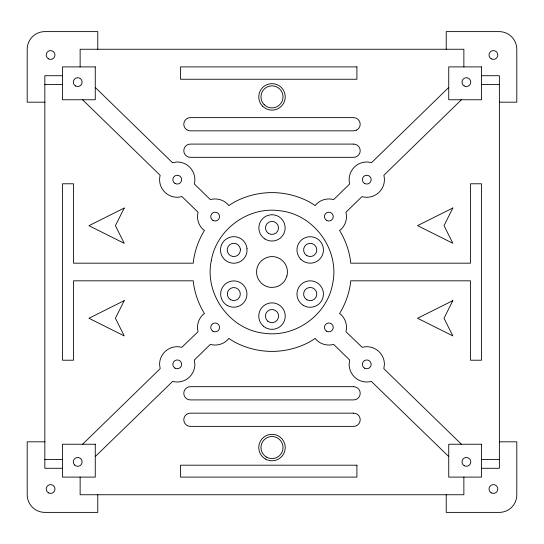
<?xml version="1.0" encoding="UTF-8"?>
<svg xmlns="http://www.w3.org/2000/svg" width="544" height="544" viewBox="0 0 544 544"><rect width="100%" height="100%" fill="white"/><g stroke="black" fill="none" stroke-linecap="round" stroke-linejoin="round"><path stroke-width="0.82" d="M82.62 444.244L160.16 368.676L159.589 364.351A17.646 17.646 0 0 1 181.798 347.31L198.043 331.758A17.646 17.646 0 0 1 202.824 314.779L204.435 313.575C198.431 303.627 194.344 292.42 193.249 280.82L73.515 280.82L73.515 360.216L62.485 360.216L62.485 183.784L73.515 183.784L73.515 263.18L193.249 263.18C194.344 251.58 198.431 240.373 204.435 230.425L202.824 229.221A17.646 17.646 0 0 1 198.043 212.242L181.961 196.568L178.072 197.268A17.646 17.646 0 0 1 159.997 175.896L160.188 175.352L82.62 99.756M448.739 87.441L371.552 162.663A17.646 17.646 0 0 0 349.67 183.994L333.642 199.607A17.646 17.646 0 0 0 316.547 203.952L315.248 205.598L310.25 202.429A79.397 79.397 0 0 0 233.75 202.429L228.752 205.598L227.453 203.952A17.646 17.646 0 0 0 210.358 199.607L194.276 183.94L194.473 183.396A17.646 17.646 0 0 0 176.399 162.024L172.509 162.724L95.261 87.441M95.261 456.559L172.666 381.398A17.646 17.646 0 0 0 194.874 364.351L194.31 360.033L210.358 344.393A17.646 17.646 0 0 0 227.453 340.048L228.752 338.402L233.75 341.571A79.397 79.397 0 0 0 310.25 341.571L315.248 338.402L316.547 340.048A17.646 17.646 0 0 0 333.642 344.393L349.69 360.033L349.126 364.351A17.646 17.646 0 0 0 371.334 381.398L448.739 456.559M461.38 99.756L383.867 175.297A17.646 17.646 0 0 1 361.978 196.629L345.957 212.242A17.646 17.646 0 0 1 341.176 229.221L339.565 230.425C345.569 240.373 349.656 251.58 350.751 263.18L470.485 263.18L470.485 183.784L481.515 183.784L481.515 360.216L470.485 360.216L470.485 280.82L350.751 280.82C349.656 292.42 345.569 303.627 339.565 313.575L341.176 314.779A17.646 17.646 0 0 1 345.957 331.758L362.202 347.31A17.646 17.646 0 0 1 384.411 364.351L383.84 368.676L461.38 444.244M62.485 75.718L44.846 75.718L44.846 468.282L62.485 468.282M481.515 75.718L499.378 75.718L499.378 468.282L481.515 468.282M44.846 84.538L62.485 84.538M481.515 84.538L499.378 84.538M44.846 102.184L27.2 102.184L27.2 49.252A17.646 17.646 0 0 1 44.846 31.613L97.77 31.613L97.77 49.252M499.378 102.184L516.8 102.184L516.8 49.252A17.646 17.646 0 0 0 499.154 31.613L446.23 31.613L446.23 49.252M44.846 441.816L27.2 441.816L27.2 494.748A17.646 17.646 0 0 0 44.846 512.387L97.77 512.387L97.77 494.748M499.378 441.816L516.8 441.816L516.8 494.965A17.422 17.422 0 0 1 499.378 512.387L446.23 512.387L446.23 494.748M44.846 459.462L62.485 459.462M481.515 459.462L499.378 459.462M463.869 66.898L463.869 49.252L80.131 49.252L80.131 66.898M463.869 477.102L463.869 494.748L80.131 494.748L80.131 477.102M240.373 249.159L240.353 250.886A6.616 6.616 0 0 1 230.425 255.639A6.616 6.616 0 0 1 229.833 244.65L231.343 243.807A6.616 6.616 0 0 1 240.373 249.159M246.996 248.363L246.956 251.831A13.287 13.287 0 0 1 227.025 261.378A13.287 13.287 0 0 1 225.835 239.312L228.861 237.612A13.287 13.287 0 0 1 246.996 248.363M211.344 260.426C204.082 294.1 229.996 329.766 264.262 333.261C295.535 337.817 327.325 314.718 332.656 283.574C339.918 249.9 314.004 214.234 279.738 210.739C248.465 206.183 216.675 229.282 211.344 260.426M286.912 275.998L285.369 279.718A15.436 15.436 0 0 1 275.998 286.912L272 287.436A15.436 15.436 0 0 1 261.086 282.914L258.631 279.718A15.436 15.436 0 0 1 258.631 264.282C261.426 259.617 266.567 256.652 272 256.564A15.436 15.436 0 0 1 286.912 275.998M124.236 208.046L115.416 225.685L124.236 243.331L88.951 225.685L124.236 208.046M124.236 300.628L115.416 318.274L124.236 335.92L88.951 318.274L124.236 300.628M452.846 207.992L444.02 225.638L452.846 243.277L417.554 225.638L452.846 207.992M452.846 300.614L444.02 318.26L452.846 335.906L417.554 318.26L452.846 300.614M356.286 130.138L353.6 130.852L190.4 130.852A6.616 6.616 0 0 1 183.784 124.236A6.616 6.616 0 0 1 190.4 117.62L353.6 117.62A6.616 6.616 0 0 1 356.905 129.968L356.286 130.138M95.261 66.898L62.485 66.898L62.485 99.756L95.261 99.756L95.261 66.898M356.905 66.898L180.479 66.898L180.479 79.247L356.905 79.247L356.905 66.898M481.515 66.898L448.739 66.898L448.739 99.756L481.515 99.756L481.515 66.898M353.6 144.085L190.4 144.085A6.616 6.616 0 0 0 183.784 150.702A6.616 6.616 0 0 0 190.4 157.318L353.6 157.318A6.616 6.616 0 0 0 360.216 150.702A6.616 6.616 0 0 0 353.6 144.085M353.6 386.682L190.4 386.682A6.616 6.616 0 0 0 183.784 393.298A6.616 6.616 0 0 0 190.4 399.915L353.6 399.915A6.616 6.616 0 0 0 360.216 393.298A6.616 6.616 0 0 0 353.6 386.682M353.6 413.148L190.4 413.148A6.616 6.616 0 0 0 183.784 419.764A6.616 6.616 0 0 0 190.4 426.38L353.6 426.38A6.616 6.616 0 0 0 360.216 419.764A6.616 6.616 0 0 0 353.6 413.148M95.261 444.244L62.485 444.244L62.485 477.102L95.261 477.102L95.261 444.244M481.515 444.244L448.739 444.244L448.739 477.102L481.515 477.102L481.515 444.244M356.905 465.195L180.479 465.195L180.479 477.102L356.905 477.102L356.905 465.195M491.218 58.806A4.413 4.413 0 0 0 497.835 54.985A4.413 4.413 0 0 0 491.218 51.17A4.413 4.413 0 0 0 491.218 58.806M212.935 220.408A4.413 4.413 0 0 0 219.552 216.587A4.413 4.413 0 0 0 212.935 212.765A4.413 4.413 0 0 0 212.935 220.408M326.652 220.408A4.413 4.413 0 0 0 333.268 216.587A4.413 4.413 0 0 0 326.652 212.765A4.413 4.413 0 0 0 326.652 220.408M212.935 331.235A4.413 4.413 0 0 0 219.552 327.413A4.413 4.413 0 0 0 212.935 323.592A4.413 4.413 0 0 0 212.935 331.235M326.652 331.235A4.413 4.413 0 0 0 333.268 327.413A4.413 4.413 0 0 0 326.652 323.592A4.413 4.413 0 0 0 326.652 331.235M175.032 368.172A4.413 4.413 0 0 0 181.648 364.351A4.413 4.413 0 0 0 175.032 360.536A4.413 4.413 0 0 0 175.032 368.172M364.562 368.172A4.413 4.413 0 0 0 371.178 364.351A4.413 4.413 0 0 0 364.562 360.536A4.413 4.413 0 0 0 364.562 368.172M364.562 183.464A4.413 4.413 0 0 0 371.178 179.649A4.413 4.413 0 0 0 364.562 175.828A4.413 4.413 0 0 0 364.562 183.464M175.032 183.464A4.413 4.413 0 0 0 181.648 179.649A4.413 4.413 0 0 0 175.032 175.828A4.413 4.413 0 0 0 175.032 183.464M464.182 465.705A4.413 4.413 0 0 0 470.798 461.883A4.413 4.413 0 0 0 464.182 458.068A4.413 4.413 0 0 0 464.182 465.705M74.582 465.004A4.413 4.413 0 0 0 81.967 463.026A4.413 4.413 0 0 0 76.561 457.626A4.413 4.413 0 0 0 74.582 465.004M464.182 85.932A4.413 4.413 0 0 0 470.798 82.117A4.413 4.413 0 0 0 464.182 78.295A4.413 4.413 0 0 0 464.182 85.932M75.5 85.932A4.413 4.413 0 0 0 82.117 82.117A4.413 4.413 0 0 0 75.5 78.295A4.413 4.413 0 0 0 75.5 85.932M262.643 106.25A13.233 13.233 0 0 0 284.784 100.314A13.233 13.233 0 0 0 268.573 84.109A13.233 13.233 0 0 0 262.643 106.25M265.384 459.007A13.233 13.233 0 0 0 285.233 447.549A13.233 13.233 0 0 0 265.384 436.091A13.233 13.233 0 0 0 265.384 459.007M48.375 58.806A4.413 4.413 0 0 0 54.985 54.985A4.413 4.413 0 0 0 48.375 51.17A4.413 4.413 0 0 0 48.375 58.806M268.512 233.41A6.528 6.528 0 0 0 278.521 228.154A6.528 6.528 0 0 0 268.967 222.108A6.528 6.528 0 0 0 268.512 233.41M48.375 492.83A4.413 4.413 0 0 0 54.985 489.015A4.413 4.413 0 0 0 48.375 485.194A4.413 4.413 0 0 0 48.375 492.83M491.218 492.83A4.413 4.413 0 0 0 497.835 489.015A4.413 4.413 0 0 0 491.218 485.194A4.413 4.413 0 0 0 491.218 492.83M263.473 326.23A13.233 13.233 0 0 0 285.029 318.43A13.233 13.233 0 0 0 267.498 303.668A13.233 13.233 0 0 0 263.473 326.23M264.969 239A13.144 13.144 0 0 0 285.138 228.426A13.144 13.144 0 0 0 265.894 216.254A13.144 13.144 0 0 0 264.969 239M300.839 259.304A13.233 13.233 0 0 0 322.98 253.368A13.233 13.233 0 0 0 306.775 237.164A13.233 13.233 0 0 0 300.839 259.304M303.579 305.51A13.233 13.233 0 0 0 323.428 294.052A13.233 13.233 0 0 0 303.579 282.594A13.233 13.233 0 0 0 303.579 305.51M227.229 305.436A13.138 13.138 0 0 0 246.942 294.052A13.138 13.138 0 0 0 227.229 282.676A13.138 13.138 0 0 0 227.229 305.436M267.736 321.171A6.616 6.616 0 0 0 278.514 317.268A6.616 6.616 0 0 0 269.749 309.89A6.616 6.616 0 0 0 267.736 321.171M306.891 299.785A6.616 6.616 0 0 0 316.812 294.052A6.616 6.616 0 0 0 306.891 288.327A6.616 6.616 0 0 0 306.891 299.785M306.891 255.673A6.616 6.616 0 0 0 316.812 249.948A6.616 6.616 0 0 0 306.891 244.215A6.616 6.616 0 0 0 306.891 255.673M230.54 299.703A6.521 6.521 0 0 0 240.326 294.052A6.521 6.521 0 0 0 230.54 288.408A6.521 6.521 0 0 0 230.54 299.703M266.485 457.103A11.03 11.03 0 0 0 283.03 447.549A11.03 11.03 0 0 0 266.485 438.002A11.03 11.03 0 0 0 266.485 457.103M264.2 104.686A11.03 11.03 0 0 0 282.649 99.742A11.03 11.03 0 0 0 269.144 86.238A11.03 11.03 0 0 0 264.2 104.686"/></g></svg>
